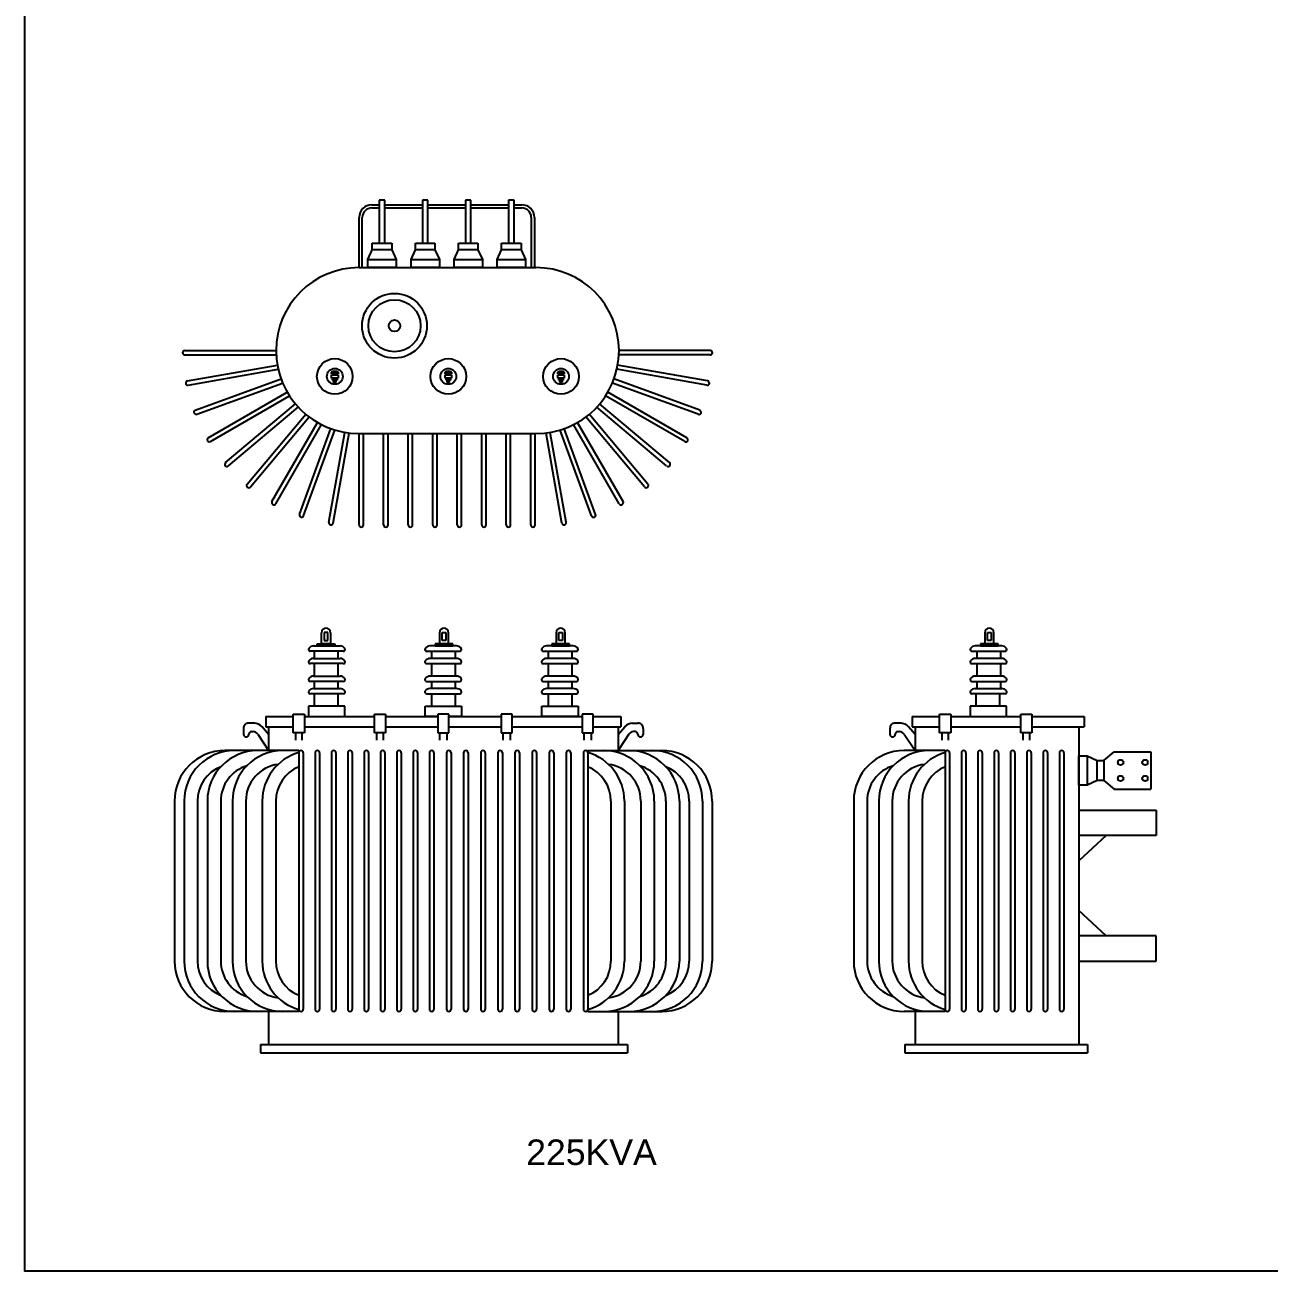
# Model space of a CAD drawing. Header units: millimetres. Extents: x 2237 to 13945, y -185 to 7152.
# Drawn here: x 2237 to 5900, y -185 to 3483 of the extents above; entities that cross this region are included whole.
import ezdxf

# ---------------------------------------------------------------- set-up
doc = ezdxf.new("R2010")
doc.units = ezdxf.units.MM
doc.layers.add('TRAFO', color=21, linetype='Continuous')
doc.styles.get("Standard").update_dxf_attribs({"font": 'arial.ttf'})

msp = doc.modelspace()

# ---------------------------------------------------------------- linework, layer by layer
msp.add_lwpolyline([(2237.4, 3670.8), (5974.5, 3670.8), (5974.5, -185.4), (2237.4, -185.4)], close=True)
at = {"layer": 'TRAFO'}
for p, q in [((3258.7, 2953.6), (3280.6, 2953.6)), ((3258.7, 2944.2), (3280.6, 2944.2)), ((3296.6, 2967.2), (3280.6, 2967.2)), ((3280.6, 2967.2), (3280.6, 2840.2)), ((3296.6, 2840.2), (3296.6, 2967.2)), ((3296.6, 2953.6), (3407.4, 2953.6)), ((3296.6, 2944.2), (3407.4, 2944.2)), ((3423.5, 2967.2), (3407.4, 2967.2)), ((3407.4, 2967.2), (3407.4, 2840.2)), ((3423.5, 2840.2), (3423.5, 2967.2)), ((3423.5, 2953.6), (3534.3, 2953.6)), ((3423.5, 2944.2), (3534.3, 2944.2)), ((3550.4, 2967.2), (3534.3, 2967.2)), ((3534.3, 2967.2), (3534.3, 2840.2)), ((3550.4, 2840.2), (3550.4, 2967.2)), ((3550.4, 2953.6), (3661.2, 2953.6)), ((3550.4, 2944.2), (3661.2, 2944.2)), ((3677.2, 2967.2), (3661.2, 2967.2)), ((3661.2, 2967.2), (3661.2, 2840.2)), ((3677.2, 2840.2), (3677.2, 2967.2)), ((3677.2, 2953.6), (3699.8, 2953.6)), ((3677.2, 2944.2), (3699.8, 2944.2)), ((3221.2, 2768.7), (3221.2, 2916.1)), ((3230.6, 2768.7), (3230.6, 2916.1)), ((3727.9, 2916.1), (3727.9, 2768.7)), ((3737.3, 2916.1), (3737.3, 2768.7)), ((3260, 2821), (3260, 2840.2)), ((3260, 2840.2), (3317.2, 2840.2)), ((3280.6, 2840.2), (3296.6, 2840.2)), ((3317.2, 2840.2), (3317.2, 2821)), ((3386.8, 2821), (3386.8, 2840.2)), ((3386.8, 2840.2), (3444.1, 2840.2)), ((3407.4, 2840.2), (3423.5, 2840.2)), ((3444.1, 2840.2), (3444.1, 2821)), ((3513.7, 2821), (3513.7, 2840.2)), ((3513.7, 2840.2), (3571, 2840.2)), ((3534.3, 2840.2), (3550.4, 2840.2)), ((3571, 2840.2), (3571, 2821)), ((3640.6, 2821), (3640.6, 2840.2)), ((3640.6, 2840.2), (3697.8, 2840.2)), ((3661.2, 2840.2), (3677.2, 2840.2)), ((3697.8, 2840.2), (3697.8, 2821)), ((3247.2, 2792.7), (3260, 2821)), ((3247.2, 2768.7), (3247.2, 2792.7)), ((3247.2, 2792.7), (3330.7, 2792.7)), ((3317.2, 2821), (3260, 2821)), ((3317.2, 2821), (3330.7, 2792.7)), ((3330.7, 2792.7), (3330.7, 2768.7)), ((3374.1, 2792.7), (3386.8, 2821)), ((3374.1, 2768.7), (3374.1, 2792.7)), ((3374.1, 2792.7), (3457.6, 2792.7)), ((3444.1, 2821), (3386.8, 2821)), ((3444.1, 2821), (3457.6, 2792.7)), ((3457.6, 2792.7), (3457.6, 2768.7)), ((3500.9, 2792.7), (3513.7, 2821)), ((3500.9, 2768.7), (3500.9, 2792.7)), ((3500.9, 2792.7), (3584.5, 2792.7)), ((3571, 2821), (3513.7, 2821)), ((3571, 2821), (3584.5, 2792.7)), ((3584.5, 2792.7), (3584.5, 2768.7)), ((3627.8, 2792.7), (3640.6, 2821)), ((3627.8, 2768.7), (3627.8, 2792.7)), ((3627.8, 2792.7), (3711.4, 2792.7)), ((3697.8, 2821), (3640.6, 2821)), ((3697.8, 2821), (3711.4, 2792.7)), ((3711.4, 2792.7), (3711.4, 2768.7)), ((3221.2, 2768.7), (3741.8, 2768.7)), ((3330.7, 2768.7), (3247.2, 2768.7)), ((3457.6, 2768.7), (3374.1, 2768.7)), ((3584.5, 2768.7), (3500.9, 2768.7)), ((3711.4, 2768.7), (3627.8, 2768.7)), ((2708, 2524.3), (2976.9, 2524.3)), ((2708, 2511.6), (2976.9, 2511.6)), ((4254.7, 2524.3), (3985.9, 2524.3)), ((4254.7, 2511.6), (3985.9, 2511.6)), ((2715.8, 2435.2), (2980.6, 2481.9)), ((2718, 2422.6), (2982.8, 2469.3)), ((3140, 2455.6), (3140, 2460.9)), ((3159, 2460.9), (3159, 2455.6)), ((3474.2, 2455.6), (3474.2, 2460.9)), ((3493.2, 2460.9), (3493.2, 2455.6)), ((3806, 2455.6), (3806, 2460.9)), ((3825, 2460.9), (3825, 2455.6)), ((4244.7, 2422.6), (3980, 2469.3)), ((4246.9, 2435.2), (3982.2, 2481.9)), ((2739, 2348.8), (2991.6, 2440.8)), ((2743.4, 2336.8), (2996, 2428.8)), ((3142.3, 2455.6), (3140, 2455.6)), ((3140, 2453.2), (3159, 2453.2)), ((3140, 2443.6), (3140, 2453.2)), ((3159, 2443.6), (3140, 2443.6)), ((3142.3, 2455.6), (3145.5, 2455.6)), ((3142.3, 2453.2), (3156.8, 2453.2)), ((3142.8, 2443.6), (3156.2, 2443.6)), ((3142.8, 2437.4), (3142.8, 2443.6)), ((3156.2, 2437.4), (3142.8, 2437.4)), ((3145.5, 2455.6), (3145.5, 2453.2)), ((3146.2, 2437.4), (3152.4, 2437.4)), ((3146.2, 2430.5), (3146.2, 2437.4)), ((3152.4, 2430.5), (3146.2, 2430.5)), ((3152.4, 2437.4), (3152.4, 2430.5)), ((3156.8, 2455.6), (3153.5, 2455.6)), ((3153.5, 2455.6), (3153.5, 2453.2)), ((3156.2, 2443.6), (3156.2, 2437.4)), ((3159, 2455.6), (3156.8, 2455.6)), ((3159, 2453.2), (3159, 2443.6)), ((3476.5, 2455.6), (3474.2, 2455.6)), ((3474.2, 2453.2), (3493.2, 2453.2)), ((3474.2, 2443.6), (3474.2, 2453.2)), ((3493.2, 2443.6), (3474.2, 2443.6)), ((3476.5, 2455.6), (3479.8, 2455.6)), ((3476.5, 2453.2), (3491, 2453.2)), ((3477, 2443.6), (3490.4, 2443.6)), ((3477, 2437.4), (3477, 2443.6)), ((3490.4, 2437.4), (3477, 2437.4)), ((3479.8, 2455.6), (3479.8, 2453.2)), ((3480.4, 2437.4), (3486.6, 2437.4)), ((3480.4, 2430.5), (3480.4, 2437.4)), ((3486.6, 2430.5), (3480.4, 2430.5)), ((3486.6, 2437.4), (3486.6, 2430.5)), ((3491, 2455.6), (3487.7, 2455.6)), ((3487.7, 2455.6), (3487.7, 2453.2)), ((3490.4, 2443.6), (3490.4, 2437.4)), ((3493.2, 2455.6), (3491, 2455.6)), ((3493.2, 2453.2), (3493.2, 2443.6)), ((3808.2, 2455.6), (3806, 2455.6)), ((3806, 2453.2), (3825, 2453.2)), ((3806, 2443.6), (3806, 2453.2)), ((3825, 2443.6), (3806, 2443.6)), ((3808.2, 2455.6), (3811.5, 2455.6)), ((3808.2, 2453.2), (3822.7, 2453.2)), ((3808.7, 2443.6), (3822.1, 2443.6)), ((3808.7, 2437.4), (3808.7, 2443.6)), ((3822.1, 2437.4), (3808.7, 2437.4)), ((3811.5, 2455.6), (3811.5, 2453.2)), ((3812.2, 2437.4), (3818.4, 2437.4)), ((3812.2, 2430.5), (3812.2, 2437.4)), ((3818.4, 2430.5), (3812.2, 2430.5)), ((3818.4, 2437.4), (3818.4, 2430.5)), ((3822.7, 2455.6), (3819.5, 2455.6)), ((3819.5, 2455.6), (3819.5, 2453.2)), ((3822.1, 2443.6), (3822.1, 2437.4)), ((3825, 2455.6), (3822.7, 2455.6)), ((3825, 2453.2), (3825, 2443.6)), ((4219.4, 2336.8), (3966.8, 2428.8)), ((4223.8, 2348.8), (3971.2, 2440.8)), ((2776.8, 2267.8), (3009.6, 2402.2)), ((2783.2, 2256.7), (3016, 2391.1)), ((4179.6, 2256.7), (3946.8, 2391.1)), ((4186, 2267.8), (3953.2, 2402.2)), ((2828.1, 2194.5), (3034, 2367.3)), ((2836.3, 2184.7), (3042.2, 2357.5)), ((4126.4, 2184.7), (3920.5, 2357.5)), ((4134.7, 2194.5), (3928.7, 2367.3)), ((2891.3, 2131.2), (3064.1, 2337.2)), ((2901.1, 2123), (3073.9, 2329)), ((2964.6, 2079.9), (3099, 2312.8)), ((3998.1, 2079.9), (3863.7, 2312.8)), ((4061.6, 2123), (3888.8, 2329)), ((4071.4, 2131.2), (3898.6, 2337.2)), ((2975.7, 2073.5), (3110.1, 2306.4)), ((3045.7, 2042.1), (3137.6, 2294.8)), ((3057.7, 2037.8), (3149.6, 2290.4)), ((3132.1, 2019), (3178.8, 2283.7)), ((3144.7, 2016.8), (3191.4, 2281.5)), ((3221.2, 2280), (3741.8, 2280)), ((3221.2, 2011.2), (3221.2, 2280)), ((3234, 2011.2), (3234, 2280)), ((3293.4, 2011.2), (3293.4, 2280)), ((3306.2, 2011.2), (3306.2, 2280)), ((3365.6, 2011.2), (3365.6, 2280)), ((3378.4, 2011.2), (3378.4, 2280)), ((3437.8, 2011.2), (3437.8, 2280)), ((3450.6, 2011.2), (3450.6, 2280)), ((3510, 2011.2), (3510, 2280)), ((3522.8, 2011.2), (3522.8, 2280)), ((3582.2, 2011.2), (3582.2, 2280)), ((3595, 2011.2), (3595, 2280)), ((3654.4, 2011.2), (3654.4, 2280)), ((3667.2, 2011.2), (3667.2, 2280)), ((3726.6, 2011.2), (3726.6, 2280)), ((3739.4, 2011.2), (3739.4, 2280)), ((3818.1, 2016.8), (3771.4, 2281.5)), ((3830.7, 2019), (3784, 2283.7)), ((3905.1, 2037.8), (3813.1, 2290.4)), ((3917.1, 2042.1), (3825.1, 2294.8)), ((3987.1, 2073.5), (3852.7, 2306.4)), ((3110.4, 1660.7), (3110.4, 1694)), ((3129, 1694.3), (3118.2, 1694.3)), ((3118.2, 1694.3), (3118.2, 1670.6)), ((3129, 1670.6), (3129, 1694.3)), ((3136.8, 1694), (3136.8, 1660.7)), ((3458, 1694), (3458, 1660.7)), ((3465.8, 1694.3), (3476.7, 1694.3)), ((3465.8, 1670.6), (3465.8, 1694.3)), ((3476.7, 1694.3), (3476.7, 1670.6)), ((3484.5, 1660.7), (3484.5, 1694)), ((3801.4, 1694), (3801.4, 1660.7)), ((3809.2, 1694.3), (3820, 1694.3)), ((3809.2, 1670.6), (3809.2, 1694.3)), ((3820, 1694.3), (3820, 1670.6)), ((3827.8, 1660.7), (3827.8, 1694)), ((5062.9, 1694), (5062.9, 1660.7)), ((5070.7, 1694.3), (5081.6, 1694.3)), ((5070.7, 1670.6), (5070.7, 1694.3)), ((5081.6, 1694.3), (5081.6, 1670.6)), ((5089.4, 1660.7), (5089.4, 1694)), ((3086.7, 1654.9), (3165.1, 1654.9)), ((3097.5, 1654.9), (3097.5, 1660.7)), ((3097.5, 1660.7), (3149.7, 1660.7)), ((3149.7, 1654.9), (3097.5, 1654.9)), ((3136.8, 1660.7), (3110.4, 1660.7)), ((3118.2, 1670.6), (3129, 1670.6)), ((3149.7, 1660.7), (3149.7, 1654.9)), ((3508.2, 1654.9), (3429.7, 1654.9)), ((3497.4, 1660.7), (3445.2, 1660.7)), ((3445.2, 1660.7), (3445.2, 1654.9)), ((3445.2, 1654.9), (3497.4, 1654.9)), ((3458, 1660.7), (3484.5, 1660.7)), ((3476.7, 1670.6), (3465.8, 1670.6)), ((3497.4, 1654.9), (3497.4, 1660.7)), ((3851.5, 1654.9), (3773.1, 1654.9)), ((3840.7, 1660.7), (3788.5, 1660.7)), ((3788.5, 1660.7), (3788.5, 1654.9)), ((3788.5, 1654.9), (3840.7, 1654.9)), ((3801.4, 1660.7), (3827.8, 1660.7)), ((3820, 1670.6), (3809.2, 1670.6)), ((3840.7, 1654.9), (3840.7, 1660.7)), ((5113.1, 1654.9), (5034.6, 1654.9)), ((5102.2, 1660.7), (5050, 1660.7)), ((5050, 1660.7), (5050, 1654.9)), ((5050, 1654.9), (5102.2, 1654.9)), ((5062.9, 1660.7), (5089.4, 1660.7)), ((5081.6, 1670.6), (5070.7, 1670.6)), ((5102.2, 1654.9), (5102.2, 1660.7)), ((3174.6, 1639.3), (3077.2, 1639.3)), ((3086.7, 1618.4), (3165.1, 1618.4)), ((3089.8, 1618.4), (3089.8, 1639.3)), ((3159.5, 1618.4), (3159.5, 1639.3)), ((3420.2, 1639.3), (3517.7, 1639.3)), ((3508.2, 1618.4), (3429.7, 1618.4)), ((3435.4, 1618.4), (3435.4, 1639.3)), ((3505, 1618.4), (3505, 1639.3)), ((3763.6, 1639.3), (3861, 1639.3)), ((3851.5, 1618.4), (3773.1, 1618.4)), ((3778.7, 1618.4), (3778.7, 1639.3)), ((3848.4, 1618.4), (3848.4, 1639.3)), ((5025.1, 1639.3), (5122.6, 1639.3)), ((5113.1, 1618.4), (5034.6, 1618.4)), ((5040.2, 1618.4), (5040.2, 1639.3)), ((5109.9, 1618.4), (5109.9, 1639.3)), ((3174.6, 1602.8), (3077.2, 1602.8)), ((3089.8, 1566.2), (3089.8, 1602.2)), ((3159.5, 1566.2), (3159.5, 1602.2)), ((3420.2, 1602.8), (3517.7, 1602.8)), ((3435.4, 1566.2), (3435.4, 1602.2)), ((3505, 1566.2), (3505, 1602.2)), ((3763.6, 1602.8), (3861, 1602.8)), ((3778.7, 1566.2), (3778.7, 1602.2)), ((3848.4, 1566.2), (3848.4, 1602.2)), ((5025.1, 1602.8), (5122.6, 1602.8)), ((5040.2, 1566.2), (5040.2, 1602.2)), ((5109.9, 1566.2), (5109.9, 1602.2)), ((3174.6, 1550.6), (3077.2, 1550.6)), ((3086.7, 1566.2), (3165.1, 1566.2)), ((3089.8, 1529.6), (3089.8, 1550.6)), ((3159.5, 1529.6), (3159.5, 1550.6)), ((3420.2, 1550.6), (3517.7, 1550.6)), ((3508.2, 1566.2), (3429.7, 1566.2)), ((3435.4, 1529.6), (3435.4, 1550.6)), ((3505, 1529.6), (3505, 1550.6)), ((3763.6, 1550.6), (3861, 1550.6)), ((3851.5, 1566.2), (3773.1, 1566.2)), ((3778.7, 1529.6), (3778.7, 1550.6)), ((3848.4, 1529.6), (3848.4, 1550.6)), ((5025.1, 1550.6), (5122.6, 1550.6)), ((5113.1, 1566.2), (5034.6, 1566.2)), ((5040.2, 1529.6), (5040.2, 1550.6)), ((5109.9, 1529.6), (5109.9, 1550.6)), ((3174.6, 1514.1), (3077.2, 1514.1)), ((3086.7, 1529.6), (3165.1, 1529.6)), ((3089.8, 1477.4), (3089.8, 1513.5)), ((3159.5, 1477.4), (3159.5, 1513.5)), ((3420.2, 1514.1), (3517.7, 1514.1)), ((3508.2, 1529.6), (3429.7, 1529.6)), ((3435.4, 1477.4), (3435.4, 1513.5)), ((3505, 1477.4), (3505, 1513.5)), ((3763.6, 1514.1), (3861, 1514.1)), ((3851.5, 1529.6), (3773.1, 1529.6)), ((3778.7, 1477.4), (3778.7, 1513.5)), ((3848.4, 1477.4), (3848.4, 1513.5)), ((5122.6, 1514.1), (5025.1, 1514.1)), ((5034.6, 1529.6), (5113.1, 1529.6)), ((5037.8, 1477.4), (5037.8, 1513.5)), ((5107.4, 1477.4), (5107.4, 1513.5)), ((3179.4, 1477.4), (3072.4, 1477.4)), ((3072.4, 1477.4), (3072.4, 1447.6)), ((3179.4, 1447.6), (3179.4, 1477.4)), ((3415.5, 1447.6), (3415.5, 1477.4)), ((3415.5, 1477.4), (3522.5, 1477.4)), ((3522.5, 1477.4), (3522.5, 1447.6)), ((3758.8, 1477.4), (3865.8, 1477.4)), ((3758.8, 1447.6), (3758.8, 1477.4)), ((3865.8, 1477.4), (3865.8, 1447.6)), ((5127.3, 1477.4), (5020.3, 1477.4)), ((5020.3, 1477.4), (5020.3, 1447.6)), ((5127.3, 1447.6), (5127.3, 1477.4)), ((2946.7, 1447.6), (3027.4, 1447.6)), ((2946.7, 1447.6), (2946.7, 1416.7)), ((3027.4, 1399.2), (3027.4, 1454)), ((3027.4, 1454), (3060.2, 1454)), ((3060.2, 1454), (3060.2, 1399.2)), ((3060.2, 1447.6), (3266, 1447.6)), ((3072.4, 1447.6), (3179.4, 1447.6)), ((3266, 1399.2), (3266, 1454)), ((3266, 1454), (3298.8, 1454)), ((3298.8, 1454), (3298.8, 1399.2)), ((3298.8, 1447.6), (3452.5, 1447.6)), ((3452.5, 1447.6), (3415.5, 1447.6)), ((3485.4, 1454), (3452.5, 1454)), ((3452.5, 1454), (3452.5, 1399.2)), ((3485.4, 1399.2), (3485.4, 1454)), ((3485.4, 1447.6), (3639.1, 1447.6)), ((3522.5, 1447.6), (3485.4, 1447.6)), ((3672, 1454), (3639.1, 1454)), ((3639.1, 1454), (3639.1, 1399.2)), ((3672, 1399.2), (3672, 1454)), ((3672, 1447.6), (3877.7, 1447.6)), ((3865.8, 1447.6), (3758.8, 1447.6)), ((3910.6, 1454), (3877.7, 1454)), ((3877.7, 1454), (3877.7, 1399.2)), ((3910.6, 1399.2), (3910.6, 1454)), ((3910.6, 1447.6), (3991.2, 1447.6)), ((3991.2, 1447.6), (3991.2, 1416.7)), ((4849.4, 1447.6), (4930.1, 1447.6)), ((4849.4, 1447.6), (4849.4, 1416.7)), ((4930.1, 1399.2), (4930.1, 1454)), ((4930.1, 1454), (4962.9, 1454)), ((4962.9, 1454), (4962.9, 1399.2)), ((4962.9, 1447.6), (5168.7, 1447.6)), ((5020.3, 1447.6), (5127.3, 1447.6)), ((5168.7, 1399.2), (5168.7, 1454)), ((5168.7, 1454), (5201.5, 1454)), ((5201.5, 1454), (5201.5, 1399.2)), ((5201.5, 1447.6), (5355.2, 1447.6)), ((5355.2, 1447.6), (5355.2, 1416.7)), ((2881.1, 1412.1), (2881.1, 1394.7)), ((2896.6, 1394.7), (2896.6, 1395.3)), ((2914.4, 1427.9), (2896.9, 1427.9)), ((2904.4, 1402.9), (2909.3, 1402.9)), ((2923, 1395.3), (2954.8, 1346.9)), ((2954.8, 1393.9), (2935.3, 1416.6)), ((2946.7, 1416.7), (3027.4, 1416.7)), ((2954.8, 1416.7), (2954.8, 1346.9)), ((3060.2, 1399.2), (3027.4, 1399.2)), ((3053.9, 1399.2), (3033.7, 1399.2)), ((3033.7, 1399.2), (3033.7, 1377.5)), ((3053.9, 1377.5), (3053.9, 1399.2)), ((3060.2, 1416.7), (3266, 1416.7)), ((3298.8, 1399.2), (3266, 1399.2)), ((3292.5, 1399.2), (3272.3, 1399.2)), ((3272.3, 1399.2), (3272.3, 1377.5)), ((3292.5, 1377.5), (3292.5, 1399.2)), ((3298.8, 1416.7), (3452.5, 1416.7)), ((3452.5, 1399.2), (3485.4, 1399.2)), ((3458.9, 1377.5), (3458.9, 1399.2)), ((3458.9, 1399.2), (3479, 1399.2)), ((3479, 1399.2), (3479, 1377.5)), ((3485.4, 1416.7), (3639.1, 1416.7)), ((3639.1, 1399.2), (3672, 1399.2)), ((3645.4, 1377.5), (3645.4, 1399.2)), ((3645.4, 1399.2), (3665.6, 1399.2)), ((3665.6, 1399.2), (3665.6, 1377.5)), ((3672, 1416.7), (3877.7, 1416.7)), ((3877.7, 1399.2), (3910.6, 1399.2)), ((3884, 1377.5), (3884, 1399.2)), ((3884, 1399.2), (3904.2, 1399.2)), ((3904.2, 1399.2), (3904.2, 1377.5)), ((3910.6, 1416.7), (3991.2, 1416.7)), ((3983.4, 1416.7), (3983.4, 1346.9)), ((3983.4, 1393.9), (4002.9, 1416.6)), ((4015.2, 1395.3), (3983.4, 1346.9)), ((4023.8, 1427.9), (4041.3, 1427.9)), ((4033.8, 1402.9), (4028.9, 1402.9)), ((4041.6, 1394.7), (4041.6, 1395.3)), ((4057.1, 1412.1), (4057.1, 1394.7)), ((4783.8, 1412.1), (4783.8, 1394.7)), ((4799.3, 1394.7), (4799.3, 1395.3)), ((4817.1, 1427.9), (4799.6, 1427.9)), ((4807.1, 1402.9), (4812, 1402.9)), ((4825.7, 1395.3), (4857.6, 1346.9)), ((4857.6, 1393.9), (4838, 1416.6)), ((4849.4, 1416.7), (4930.1, 1416.7)), ((4857.6, 1416.7), (4857.6, 1346.9)), ((4962.9, 1399.2), (4930.1, 1399.2)), ((4956.6, 1399.2), (4936.4, 1399.2)), ((4936.4, 1399.2), (4936.4, 1377.5)), ((4956.6, 1377.5), (4956.6, 1399.2)), ((4962.9, 1416.7), (5168.7, 1416.7)), ((5201.5, 1399.2), (5168.7, 1399.2)), ((5195.2, 1399.2), (5175, 1399.2)), ((5175, 1399.2), (5175, 1377.5)), ((5195.2, 1377.5), (5195.2, 1399.2)), ((5201.5, 1416.7), (5355.2, 1416.7)), ((5339.6, 1416.7), (5339.6, 482.1)), ((2840.9, 1346.9), (2826.2, 1346.9)), ((2925, 1346.9), (2826.2, 1346.9)), ((3043.5, 1346.9), (2834.8, 1346.9)), ((3043.5, 1346.9), (2954.6, 1346.9)), ((3043.5, 1346.9), (2964.8, 1346.9)), ((3043.5, 1340.3), (3043.5, 585.4)), ((3056.8, 1340.3), (3056.8, 585.4)), ((3091.6, 1340.3), (3091.6, 585.4)), ((3104.8, 1340.3), (3104.8, 585.4)), ((3139.7, 1340.3), (3139.7, 585.4)), ((3152.9, 1340.3), (3152.9, 585.4)), ((3187.8, 1340.3), (3187.8, 585.4)), ((3201, 1340.3), (3201, 585.4)), ((3235.8, 1340.3), (3235.8, 585.4)), ((3249.1, 1340.3), (3249.1, 585.4)), ((3283.9, 1340.3), (3283.9, 585.4)), ((3297.1, 1340.3), (3297.1, 585.4)), ((3332, 1340.3), (3332, 585.4)), ((3345.2, 1340.3), (3345.2, 585.4)), ((3380.1, 1340.3), (3380.1, 585.4)), ((3393.3, 1340.3), (3393.3, 585.4)), ((3428.1, 1340.3), (3428.1, 585.4)), ((3441.4, 1340.3), (3441.4, 585.4)), ((3478.5, 1340.3), (3478.5, 585.4)), ((3491.7, 1340.3), (3491.7, 585.4)), ((3528.9, 1340.3), (3528.9, 585.4)), ((3542.1, 1340.3), (3542.1, 585.4)), ((3579.2, 1340.3), (3579.2, 585.4)), ((3592.5, 1340.3), (3592.5, 585.4)), ((3629.6, 1340.3), (3629.6, 585.4)), ((3642.8, 1340.3), (3642.8, 585.4)), ((3680, 1340.3), (3680, 585.4)), ((3693.2, 1340.3), (3693.2, 585.4)), ((3730.3, 1340.3), (3730.3, 585.4)), ((3743.6, 1340.3), (3743.6, 585.4)), ((3780.7, 1340.3), (3780.7, 585.4)), ((3793.9, 1340.3), (3793.9, 585.4)), ((3831.1, 1340.3), (3831.1, 585.4)), ((3844.3, 1340.3), (3844.3, 585.4)), ((3881.4, 1340.3), (3881.4, 585.4)), ((3894.7, 1346.9), (4103.4, 1346.9)), ((3894.7, 1346.9), (3973.4, 1346.9)), ((3894.7, 1346.9), (3983.6, 1346.9)), ((3894.7, 1340.3), (3894.7, 585.4)), ((4013.2, 1346.9), (4112, 1346.9)), ((4097.3, 1346.9), (4112, 1346.9)), ((4946.2, 1346.9), (4825.6, 1346.9)), ((4946.2, 1346.9), (4857.3, 1346.9)), ((4946.2, 1346.9), (4867.5, 1346.9)), ((4946.2, 1340.3), (4946.2, 585.4)), ((4959.5, 1340.3), (4959.5, 585.4)), ((4994.3, 1340.3), (4994.3, 585.4)), ((5007.5, 1340.3), (5007.5, 585.4)), ((5042.4, 1340.3), (5042.4, 585.4)), ((5055.6, 1340.3), (5055.6, 585.4)), ((5090.5, 1340.3), (5090.5, 585.4)), ((5103.7, 1340.3), (5103.7, 585.4)), ((5138.5, 1340.3), (5138.5, 585.4)), ((5151.8, 1340.3), (5151.8, 585.4)), ((5186.6, 1340.3), (5186.6, 585.4)), ((5199.9, 1340.3), (5199.9, 585.4)), ((5234.7, 1340.3), (5234.7, 585.4)), ((5247.9, 1340.3), (5247.9, 585.4)), ((5282.8, 1340.3), (5282.8, 585.4)), ((5296, 1340.3), (5296, 585.4)), ((5339.6, 1331.3), (5364.4, 1331.3)), ((5339.6, 1244.8), (5339.6, 1331.3)), ((5364.4, 1331.3), (5393.7, 1318.1)), ((5364.4, 1331.3), (5364.4, 1244.8)), ((5413.5, 1318.1), (5443.9, 1343.2)), ((5443.9, 1343.2), (5551.4, 1343.2)), ((5551.4, 1343.2), (5551.4, 1233.7)), ((5393.7, 1318.1), (5413.5, 1318.1)), ((5393.7, 1258.8), (5393.7, 1318.1)), ((5413.5, 1318.1), (5413.5, 1258.8)), ((5393.7, 1258.8), (5364.4, 1244.8)), ((5413.5, 1258.8), (5393.7, 1258.8)), ((5413.5, 1258.8), (5443.9, 1233.7)), ((5364.4, 1244.8), (5339.6, 1244.8)), ((5443.9, 1233.7), (5551.4, 1233.7)), ((2677.6, 1198.4), (2677.6, 727.3)), ((2706, 1198.4), (2706, 727.3)), ((2745.6, 1198.4), (2745.6, 727.3)), ((2774.4, 1198.4), (2774.4, 727.3)), ((2814, 1198.4), (2814, 727.3)), ((2848.2, 1198.4), (2848.2, 727.3)), ((2887.8, 1198.4), (2887.8, 727.3)), ((2936.1, 1198.4), (2936.1, 727.3)), ((2975.7, 1198.4), (2975.7, 727.3)), ((3962.5, 1198.4), (3962.5, 727.3)), ((4002.1, 1198.4), (4002.1, 727.3)), ((4050.4, 1198.4), (4050.4, 727.3)), ((4090, 1198.4), (4090, 727.3)), ((4124.2, 1198.4), (4124.2, 727.3)), ((4163.8, 1198.4), (4163.8, 727.3)), ((4192.6, 1198.4), (4192.6, 727.3)), ((4232.2, 1198.4), (4232.2, 727.3)), ((4260.6, 1198.4), (4260.6, 727.3)), ((4677.1, 1198.4), (4677.1, 727.3)), ((4716.7, 1198.4), (4716.7, 727.3)), ((4750.9, 1198.4), (4750.9, 727.3)), ((4790.5, 1198.4), (4790.5, 727.3)), ((4838.8, 1198.4), (4838.8, 727.3)), ((4878.4, 1198.4), (4878.4, 727.3)), ((5339.6, 1171.6), (5567.1, 1171.6)), ((5567.1, 1171.6), (5567.1, 1097.2)), ((5567.1, 1097.2), (5339.6, 1097.2)), ((5420.1, 1097.2), (5339.6, 1022.3)), ((5420.1, 801.6), (5339.6, 876.5)), ((5567.1, 801.6), (5339.6, 801.6)), ((5567.1, 727.2), (5567.1, 801.6)), ((5339.6, 727.2), (5567.1, 727.2)), ((3017.5, 578.8), (2824.8, 578.8)), ((3043.5, 578.8), (2834.8, 578.8)), ((3043.5, 578.8), (2954.6, 578.8)), ((2954.8, 578.8), (2954.8, 482.1)), ((3043.5, 578.8), (2964.8, 578.8)), ((3894.7, 578.8), (4103.4, 578.8)), ((3894.7, 578.8), (3973.4, 578.8)), ((3894.7, 578.8), (3983.6, 578.8)), ((3920.7, 578.8), (4113.4, 578.8)), ((3983.4, 578.8), (3983.4, 482.1)), ((4920.2, 578.8), (4825.6, 578.8)), ((4946.2, 578.8), (4857.3, 578.8)), ((4857.6, 578.8), (4857.6, 482.1)), ((4946.2, 578.8), (4867.5, 578.8)), ((2930.9, 482.1), (4011.6, 482.1)), ((2930.9, 482.1), (2930.9, 457)), ((4011.6, 482.1), (4011.6, 457)), ((4827.6, 482.1), (5364.9, 482.1)), ((4827.6, 482.1), (4827.6, 457)), ((4857.6, 482.1), (5339.6, 482.1)), ((5364.9, 482.1), (5364.9, 457)), ((2930.9, 457), (4011.6, 457)), ((4827.6, 457), (5364.9, 457))]:
    msp.add_line(p, q, dxfattribs=at)
for centre, radius in [((3325.3, 2597.5), 95.3), ((3325.3, 2597.5), 76.7), ((3325.3, 2597.5), 17), ((3149.5, 2448.4), 52.4), ((3483.7, 2448.4), 52.4), ((3815.5, 2448.4), 52.4), ((3149.5, 2448.4), 23.3), ((3149.5, 2458.4), 3.29), ((3483.7, 2448.4), 23.3), ((3483.7, 2458.4), 3.29), ((3815.5, 2448.4), 23.3), ((3815.5, 2458.4), 3.29), ((5462.7, 1312), 8.12), ((5534.8, 1312), 8.12), ((5462.7, 1264.9), 8.12), ((5534.8, 1264.9), 8.12)]:
    msp.add_circle(centre, radius, dxfattribs=at)
for centre, radius, start, end in [((3258.7, 2916.1), 37.5, 90, 180), ((3258.7, 2916.1), 28.1, 90, 180), ((3699.8, 2916.1), 37.5, 0, 90), ((3699.8, 2916.1), 28.1, 0, 90), ((3221.2, 2524.3), 244.4, 90, 270), ((3741.8, 2524.3), 244.4, 270, 90), ((2708, 2518), 6.4, 90, 270), ((4254.7, 2518), 6.4, 270, 90), ((3149.5, 2448.7), 15.4, 51.9125, 128.0875), ((3483.7, 2448.7), 15.4, 51.9125, 128.0875), ((3815.5, 2448.7), 15.4, 51.9125, 128.0875), ((2716.9, 2428.9), 6.4, 100, 280), ((4245.8, 2428.9), 6.4, 260, 80), ((2741.2, 2342.8), 6.4, 110, 290), ((4221.6, 2342.8), 6.4, 250, 70), ((2780, 2262.2), 6.4, 120, 300), ((4182.8, 2262.2), 6.4, 240, 60), ((2832.2, 2189.6), 6.4, 130, 310), ((4130.6, 2189.6), 6.4, 230, 50), ((2896.2, 2127.1), 6.4, 140, 320), ((4066.5, 2127.1), 6.4, 220, 40), ((2970.1, 2076.7), 6.4, 150, 330), ((3992.6, 2076.7), 6.4, 210, 30), ((3051.7, 2040), 6.4, 160, 340), ((3138.4, 2017.9), 6.4, 170, 350), ((3824.4, 2017.9), 6.4, 190, 10), ((3911.1, 2040), 6.4, 200, 20), ((3227.6, 2011.2), 6.4, 180, 0), ((3299.8, 2011.2), 6.4, 180, 0), ((3372, 2011.2), 6.4, 180, 0), ((3444.2, 2011.2), 6.4, 180, 0), ((3516.4, 2011.2), 6.4, 180, 0), ((3588.6, 2011.2), 6.4, 180, 0), ((3660.8, 2011.2), 6.4, 180, 0), ((3733, 2011.2), 6.4, 180, 0), ((3123.6, 1694), 13.2, 0, 180), ((3471.3, 1694), 13.2, 0, 180), ((3814.6, 1694), 13.2, 0, 180), ((5076.1, 1694), 13.2, 0, 180), ((3087, 1637.3), 17.6, 91.1111, 143.3305), ((3164.8, 1637.3), 17.6, 36.6695, 88.8889), ((3430.1, 1637.3), 17.6, 91.1111, 143.3305), ((3507.8, 1637.3), 17.6, 36.6695, 88.8889), ((3773.4, 1637.3), 17.6, 91.1111, 143.3305), ((3851.2, 1637.3), 17.6, 36.6695, 88.8889), ((5034.9, 1637.3), 17.6, 91.1111, 143.3305), ((5112.7, 1637.3), 17.6, 36.6695, 88.8889), ((3078.3, 1644.6), 6.29, 148.6352, 212.668), ((3087, 1600.8), 17.6, 91.1111, 143.3305), ((3077.6, 1646), 6.69, 226.3025, 266.3432), ((3164.8, 1600.8), 17.6, 36.6695, 88.8889), ((3174.2, 1646), 6.69, 273.6568, 313.6975), ((3173.5, 1644.6), 6.29, 327.332, 31.3648), ((3421.3, 1644.6), 6.29, 148.6352, 212.668), ((3420.7, 1646), 6.69, 226.3025, 266.3432), ((3430.1, 1600.8), 17.6, 91.1111, 143.3305), ((3507.8, 1600.8), 17.6, 36.6695, 88.8889), ((3517.3, 1646), 6.69, 273.6568, 313.6975), ((3516.6, 1644.6), 6.29, 327.332, 31.3648), ((3764.7, 1644.6), 6.29, 148.6352, 212.668), ((3773.4, 1600.8), 17.6, 91.1111, 143.3305), ((3764, 1646), 6.69, 226.3025, 266.3432), ((3851.2, 1600.8), 17.6, 36.6695, 88.8889), ((3860.6, 1646), 6.69, 273.6568, 313.6975), ((3859.9, 1644.6), 6.29, 327.332, 31.3648), ((5026.2, 1644.6), 6.29, 148.6352, 212.668), ((5034.9, 1600.8), 17.6, 91.1111, 143.3305), ((5025.5, 1646), 6.69, 226.3025, 266.3432), ((5112.7, 1600.8), 17.6, 36.6695, 88.8889), ((5122.1, 1646), 6.69, 273.6568, 313.6975), ((5121.5, 1644.6), 6.29, 327.332, 31.3648), ((3078.3, 1608), 6.29, 148.6352, 212.668), ((3077.6, 1609.5), 6.69, 226.3025, 266.3432), ((3174.2, 1609.5), 6.69, 273.6568, 313.6975), ((3173.5, 1608), 6.29, 327.332, 31.3648), ((3421.3, 1608), 6.29, 148.6352, 212.668), ((3420.7, 1609.5), 6.69, 226.3025, 266.3432), ((3517.3, 1609.5), 6.69, 273.6568, 313.6975), ((3516.6, 1608), 6.29, 327.332, 31.3648), ((3764.7, 1608), 6.29, 148.6352, 212.668), ((3764, 1609.5), 6.69, 226.3025, 266.3432), ((3860.6, 1609.5), 6.69, 273.6568, 313.6975), ((3859.9, 1608), 6.29, 327.332, 31.3648), ((5026.2, 1608), 6.29, 148.6352, 212.668), ((5025.5, 1609.5), 6.69, 226.3025, 266.3432), ((5122.1, 1609.5), 6.69, 273.6568, 313.6975), ((5121.5, 1608), 6.29, 327.332, 31.3648), ((3078.3, 1555.8), 6.29, 148.6352, 212.668), ((3087, 1548.6), 17.6, 91.1111, 143.3305), ((3077.6, 1557.3), 6.69, 226.3025, 266.3432), ((3164.8, 1548.6), 17.6, 36.6695, 88.8889), ((3174.2, 1557.3), 6.69, 273.6568, 313.6975), ((3173.5, 1555.8), 6.29, 327.332, 31.3648), ((3421.3, 1555.8), 6.29, 148.6352, 212.668), ((3430.1, 1548.6), 17.6, 91.1111, 143.3305), ((3420.7, 1557.3), 6.69, 226.3025, 266.3432), ((3507.8, 1548.6), 17.6, 36.6695, 88.8889), ((3517.3, 1557.3), 6.69, 273.6568, 313.6975), ((3516.6, 1555.8), 6.29, 327.332, 31.3648), ((3764.7, 1555.8), 6.29, 148.6352, 212.668), ((3773.4, 1548.6), 17.6, 91.1111, 143.3305), ((3764, 1557.3), 6.69, 226.3025, 266.3432), ((3851.2, 1548.6), 17.6, 36.6695, 88.8889), ((3860.6, 1557.3), 6.69, 273.6568, 313.6975), ((3859.9, 1555.8), 6.29, 327.332, 31.3648), ((5026.2, 1555.8), 6.29, 148.6352, 212.668), ((5034.9, 1548.6), 17.6, 91.1111, 143.3305), ((5025.5, 1557.3), 6.69, 226.3025, 266.3432), ((5112.7, 1548.6), 17.6, 36.6695, 88.8889), ((5122.1, 1557.3), 6.69, 273.6568, 313.6975), ((5121.5, 1555.8), 6.29, 327.332, 31.3648), ((3078.3, 1519.3), 6.29, 148.6352, 212.668), ((3087, 1512.1), 17.6, 91.1111, 143.3305), ((3077.6, 1520.7), 6.69, 226.3025, 266.3432), ((3164.8, 1512.1), 17.6, 36.6695, 88.8889), ((3174.2, 1520.7), 6.69, 273.6568, 313.6975), ((3173.5, 1519.3), 6.29, 327.332, 31.3648), ((3421.3, 1519.3), 6.29, 148.6352, 212.668), ((3430.1, 1512.1), 17.6, 91.1111, 143.3305), ((3420.7, 1520.7), 6.69, 226.3025, 266.3432), ((3507.8, 1512.1), 17.6, 36.6695, 88.8889), ((3517.3, 1520.7), 6.69, 273.6568, 313.6975), ((3516.6, 1519.3), 6.29, 327.332, 31.3648), ((3764.7, 1519.3), 6.29, 148.6352, 212.668), ((3773.4, 1512.1), 17.6, 91.1111, 143.3305), ((3764, 1520.7), 6.69, 226.3025, 266.3432), ((3851.2, 1512.1), 17.6, 36.6695, 88.8889), ((3860.6, 1520.7), 6.69, 273.6568, 313.6975), ((3859.9, 1519.3), 6.29, 327.332, 31.3648), ((5026.2, 1519.3), 6.29, 148.6352, 212.668), ((5034.9, 1512.1), 17.6, 91.1111, 143.3305), ((5025.5, 1520.7), 6.69, 226.3025, 266.3432), ((5112.7, 1512.1), 17.6, 36.6695, 88.8889), ((5122.1, 1520.7), 6.69, 273.6568, 313.6975), ((5121.5, 1519.3), 6.29, 327.332, 31.3648), ((2896.1, 1412.9), 15, 87.0531, 183.0552), ((2888.8, 1394.7), 7.77, 180, 0), ((2904.4, 1395.1), 7.79, 90, 181.2449), ((2905.7, 1380.3), 22.9, 40.9601, 80.9317), ((2910.4, 1394.8), 33.2, 41.172, 88.5431), ((4027.8, 1394.8), 33.2, 91.4569, 138.828), ((4032.5, 1380.3), 22.9, 99.0683, 139.0399), ((4033.8, 1395.1), 7.79, 358.7551, 90), ((4042.1, 1412.9), 15, 356.9448, 92.9469), ((4049.4, 1394.7), 7.77, 180, 0), ((4798.8, 1412.9), 15, 87.0531, 183.0552), ((4791.6, 1394.7), 7.77, 180, 0), ((4807.1, 1395.1), 7.79, 90, 181.2449), ((4808.4, 1380.3), 22.9, 40.9601, 80.9317), ((4813.1, 1394.8), 33.2, 41.172, 88.5431), ((2826.2, 1198.4), 148.5, 90, 180), ((2854.5, 1198.4), 148.5, 90, 180), ((2922.9, 1198.4), 148.5, 90, 180), ((2996.7, 1198.4), 148.5, 90, 180), ((3084.6, 1198.4), 148.5, 106.0585, 180), ((3050.1, 1340.3), 6.62, 0, 180), ((3098.2, 1340.3), 6.62, 0, 180), ((3146.3, 1340.3), 6.62, 0, 180), ((3194.4, 1340.3), 6.62, 0, 180), ((3242.4, 1340.3), 6.62, 0, 180), ((3290.5, 1340.3), 6.62, 0, 180), ((3338.6, 1340.3), 6.62, 0, 180), ((3386.7, 1340.3), 6.62, 0, 180), ((3434.8, 1340.3), 6.62, 0, 180), ((3485.1, 1340.3), 6.62, 0, 180), ((3535.5, 1340.3), 6.62, 0, 180), ((3585.9, 1340.3), 6.62, 0, 180), ((3636.2, 1340.3), 6.62, 0, 180), ((3686.6, 1340.3), 6.62, 0, 180), ((3737, 1340.3), 6.62, 0, 180), ((3787.3, 1340.3), 6.62, 0, 180), ((3837.7, 1340.3), 6.62, 0, 180), ((3888.1, 1340.3), 6.62, 0, 180), ((3853.6, 1198.4), 148.5, 0, 73.9415), ((3941.5, 1198.4), 148.5, 0, 90), ((4015.3, 1198.4), 148.5, 0, 90), ((4083.7, 1198.4), 148.5, 0, 90), ((4112, 1198.4), 148.5, 0, 90), ((4825.6, 1198.4), 148.5, 90, 180), ((4899.4, 1198.4), 148.5, 90, 180), ((4987.3, 1198.4), 148.5, 106.0585, 180), ((4952.8, 1340.3), 6.62, 0, 180), ((5000.9, 1340.3), 6.62, 0, 180), ((5049, 1340.3), 6.62, 0, 180), ((5097.1, 1340.3), 6.62, 0, 180), ((5145.2, 1340.3), 6.62, 0, 180), ((5193.2, 1340.3), 6.62, 0, 180), ((5241.3, 1340.3), 6.62, 0, 180), ((5289.4, 1340.3), 6.62, 0, 180), ((2854.5, 1198.4), 108.9, 111.7626, 180), ((2922.9, 1198.4), 108.9, 107.2162, 180), ((2996.7, 1198.4), 108.9, 97.3965, 180), ((3084.6, 1198.4), 108.9, 112.1608, 180), ((3853.6, 1198.4), 108.9, 0, 67.8392), ((3941.5, 1198.4), 108.9, 0, 82.6035), ((4015.3, 1198.4), 108.9, 0, 72.7838), ((4083.7, 1198.4), 108.9, 0, 68.2374), ((4825.6, 1198.4), 108.9, 107.2162, 180), ((4899.4, 1198.4), 108.9, 97.3965, 180), ((4987.3, 1198.4), 108.9, 112.1608, 180), ((2826.2, 727.3), 148.5, 180, 270), ((2854.5, 727.3), 148.5, 180, 270), ((2854.5, 727.3), 108.9, 180, 248.2374), ((2922.9, 727.3), 148.5, 180, 270), ((2922.9, 727.3), 108.9, 180, 252.7838), ((2996.7, 727.3), 148.5, 180, 270), ((2996.7, 727.3), 108.9, 180, 262.6035), ((3084.6, 727.3), 148.5, 180, 253.9415), ((3084.6, 727.3), 108.9, 180, 247.8392), ((3853.6, 727.3), 148.5, 286.0585, 0), ((3853.6, 727.3), 108.9, 292.1608, 0), ((3941.5, 727.3), 148.5, 270, 0), ((3941.5, 727.3), 108.9, 277.3965, 0), ((4015.3, 727.3), 148.5, 270, 0), ((4015.3, 727.3), 108.9, 287.2162, 0), ((4083.7, 727.3), 148.5, 270, 0), ((4112, 727.3), 148.5, 270, 0), ((4083.7, 727.3), 108.9, 291.7626, 0), ((4825.6, 727.3), 148.5, 180, 270), ((4825.6, 727.3), 108.9, 180, 252.7838), ((4899.4, 727.3), 148.5, 180, 270), ((4899.4, 727.3), 108.9, 180, 262.6035), ((4987.3, 727.3), 148.5, 180, 253.9415), ((4987.3, 727.3), 108.9, 180, 247.8392), ((3050.1, 585.4), 6.62, 180, 0), ((3098.2, 585.4), 6.62, 180, 0), ((3146.3, 585.4), 6.62, 180, 0), ((3194.4, 585.4), 6.62, 180, 0), ((3242.4, 585.4), 6.62, 180, 0), ((3290.5, 585.4), 6.62, 180, 0), ((3338.6, 585.4), 6.62, 180, 0), ((3386.7, 585.4), 6.62, 180, 0), ((3434.8, 585.4), 6.62, 180, 0), ((3485.1, 585.4), 6.62, 180, 0), ((3535.5, 585.4), 6.62, 180, 0), ((3585.9, 585.4), 6.62, 180, 0), ((3636.2, 585.4), 6.62, 180, 0), ((3686.6, 585.4), 6.62, 180, 0), ((3737, 585.4), 6.62, 180, 0), ((3787.3, 585.4), 6.62, 180, 0), ((3837.7, 585.4), 6.62, 180, 0), ((3888.1, 585.4), 6.62, 180, 0), ((4952.8, 585.4), 6.62, 180, 0), ((5000.9, 585.4), 6.62, 180, 0), ((5049, 585.4), 6.62, 180, 0), ((5097.1, 585.4), 6.62, 180, 0), ((5145.2, 585.4), 6.62, 180, 0), ((5193.2, 585.4), 6.62, 180, 0), ((5241.3, 585.4), 6.62, 180, 0), ((5289.4, 585.4), 6.62, 180, 0)]:
    msp.add_arc(centre, radius, start, end, dxfattribs=at)

# ---------------------------------------------------------------- texts
msp.add_text('225KVA', height=75, dxfattribs=at).set_placement((3713, 127))

doc.saveas('drawing.dxf')
